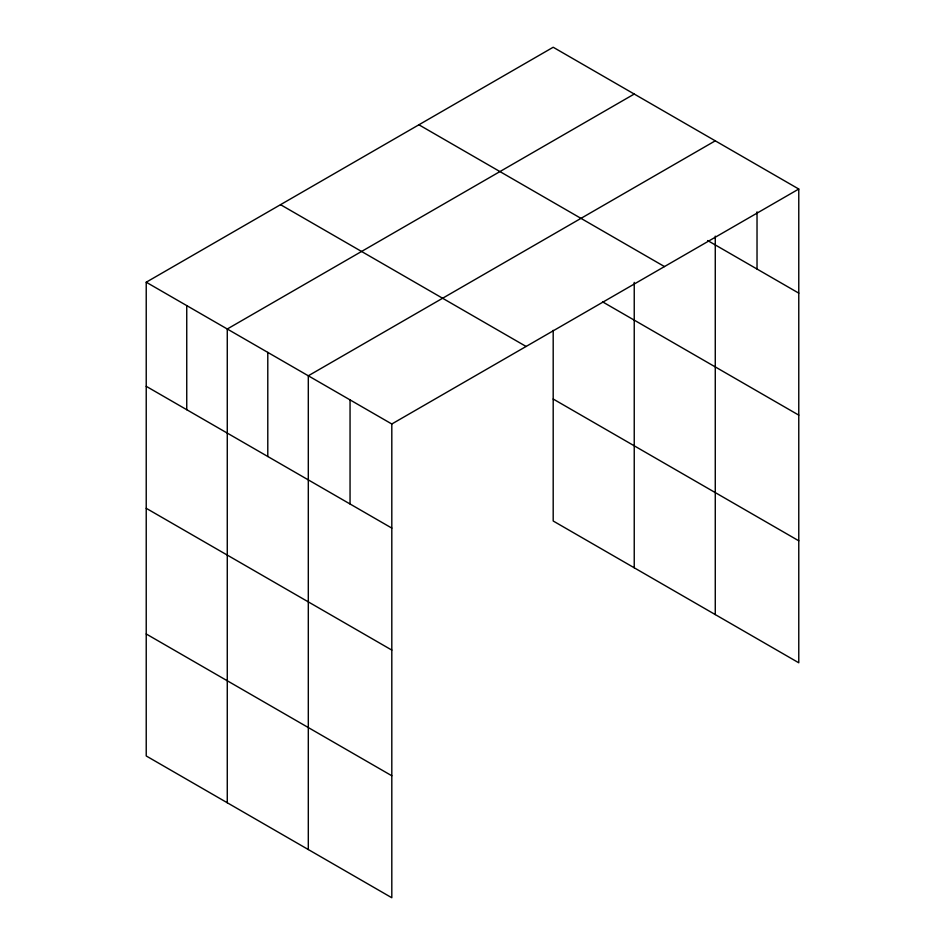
<?xml version="1.0" encoding="UTF-8"?>
<svg xmlns="http://www.w3.org/2000/svg" width="945" height="945" viewBox="0 0 945 945"><rect width="100%" height="100%" fill="white"/><g stroke="black" fill="none" stroke-linecap="round" stroke-linejoin="round"><path stroke-width="1.42" d="M798.773 189.035L391.809 423.998L391.809 897.75L146.227 755.965L146.227 282.212L553.191 47.25L798.773 189.035L798.773 662.788L553.191 521.002L553.191 330.337M634.237 94.039L227.272 329.002L227.272 802.754M715.27 140.829L308.306 375.791L308.306 849.543M707.675 240.55L798.773 293.139M418.895 124.787L664.477 266.573M602.579 301.857L798.773 415.127M280.523 204.675L526.105 346.461M553.191 399.026L798.773 540.8M146.227 282.212L391.809 423.998M146.227 386.316L391.809 528.101M146.227 508.304L391.809 650.089M146.227 633.977L391.809 775.762M757.028 211.857L757.028 269.041M715.27 236.132L715.27 614.581M634.237 282.378L634.237 567.791M350.052 399.889L350.052 503.992M267.789 352.39L267.789 456.506M186.744 305.601L186.744 409.717"/></g></svg>
